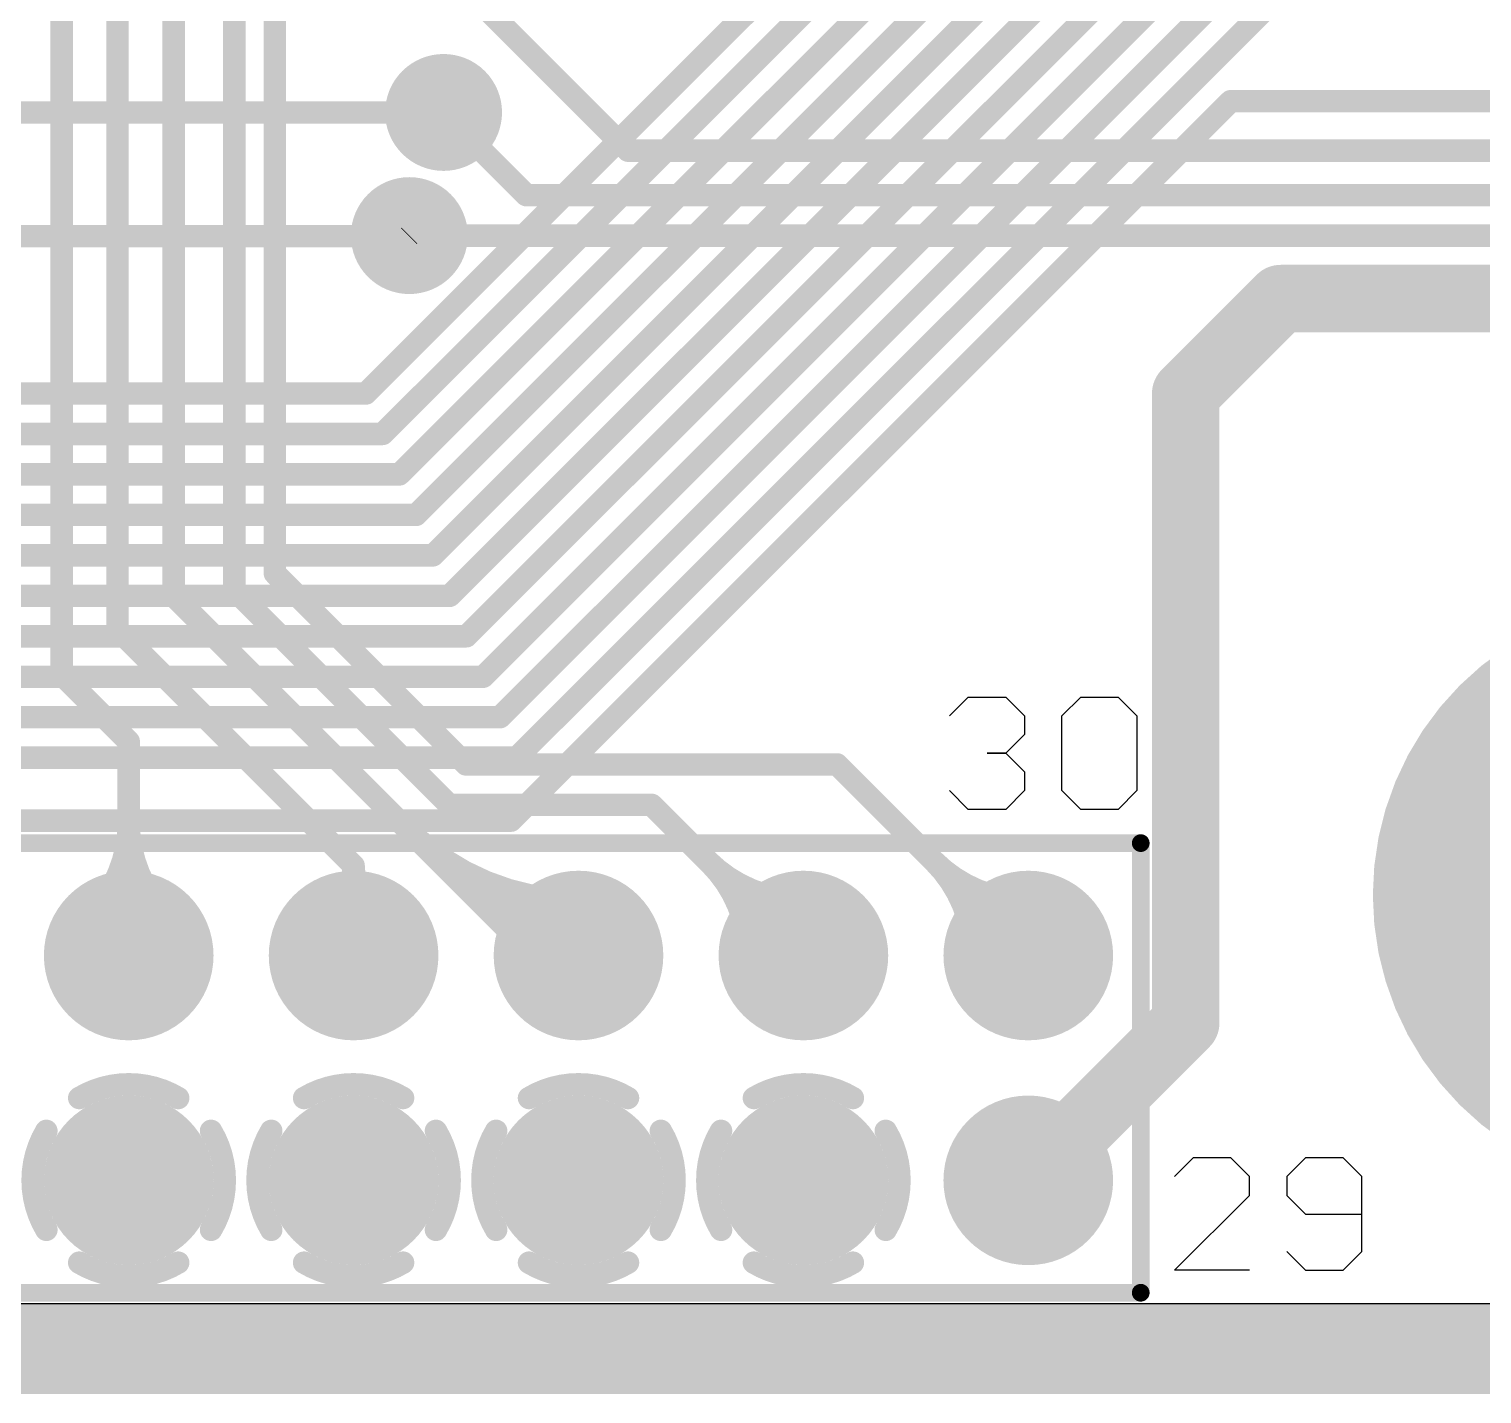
# Model space of a CAD drawing. Header units: millimetres. Extents: x 3.32 to 12.49, y 5.66 to 10.73.
# Drawn here: x 6.948 to 7.594, y 5.684 to 6.291 of the extents above; entities that cross this region are included whole.
import ezdxf

# ---------------------------------------------------------------- set-up
doc = ezdxf.new("R2010")
doc.units = ezdxf.units.MM
doc.header["$MEASUREMENT"] = 0
for name, color, linetype in [('BottomLayer', 5, 'Continuous'), ('BottomSolder', 6, 'Continuous'), ('InternalPlane1', 76, 'Continuous'), ('InternalPlane2', 16, 'Continuous'), ('KeepOutLayer', 6, 'Continuous'), ('MultiLayer', 9, 'Continuous'), ('PadHoleLayer', 156, 'Continuous'), ('TopLayer', 1, 'Continuous'), ('TopOverlay', 2, 'Continuous'), ('TopSolder', 216, 'Continuous'), ('ViaHoleLayer', 16, 'Continuous')]:
    doc.layers.add(name, color=color, linetype=linetype)

# ---------------------------------------------------------------- blocks, each defined once
blk = doc.blocks.new('LK_101')
at = {"layer": 'BottomLayer'}
for points, const_width in [([(-0.06398, 0, 1), (0.06398, 0, 1)], 0.12795), ([(-0.00984, 0.09843, 1), (0.00984, 0.09843, 1)], 0.01969), ([(-0.07874, 0.0689, 1), (-0.05906, 0.0689, 1)], 0.01969), ([(0.05906, 0.0689, 1), (0.07874, 0.0689, 1)], 0.01969), ([(-0.10827, 0, 1), (-0.08858, 0, 1)], 0.01969), ([(0.08858, 0, 1), (0.10827, 0, 1)], 0.01969), ([(-0.07874, -0.0689, 1), (-0.05906, -0.0689, 1)], 0.01969), ([(0.05906, -0.0689, 1), (0.07874, -0.0689, 1)], 0.01969), ([(-0.00984, -0.09843, 1), (0.00984, -0.09843, 1)], 0.01969)]:
    blk.add_lwpolyline(points, format="xyb", close=True, dxfattribs=dict(at, const_width=const_width))
at = {"layer": 'BottomSolder'}
for points, const_width in [([(-0.06598, 0, 1), (0.06598, 0, 1)], 0.13195), ([(-0.01184, 0.09843, 1), (0.01184, 0.09843, 1)], 0.02369), ([(-0.08074, 0.0689, 1), (-0.05706, 0.0689, 1)], 0.02369), ([(0.05706, 0.0689, 1), (0.08074, 0.0689, 1)], 0.02369), ([(-0.11027, 0, 1), (-0.08658, 0, 1)], 0.02369), ([(0.08658, 0, 1), (0.11027, 0, 1)], 0.02369), ([(-0.08074, -0.0689, 1), (-0.05706, -0.0689, 1)], 0.02369), ([(0.05706, -0.0689, 1), (0.08074, -0.0689, 1)], 0.02369), ([(-0.01184, -0.09843, 1), (0.01184, -0.09843, 1)], 0.02369)]:
    blk.add_lwpolyline(points, format="xyb", close=True, dxfattribs=dict(at, const_width=const_width))
at = {"layer": 'InternalPlane1'}
for points, const_width in [([(-0.01492, 0.09843, 1), (0.01492, 0.09843, 1)], 0.02984), ([(-0.08382, 0.0689, 1), (-0.05398, 0.0689, 1)], 0.02984), ([(0.05398, 0.0689, 1), (0.08382, 0.0689, 1)], 0.02984), ([(-0.04445, 0, 1), (0.04445, 0, 1)], 0.0889), ([(-0.11335, 0, 1), (-0.0835, 0, 1)], 0.02984), ([(0.0835, 0, 1), (0.11335, 0, 1)], 0.02984), ([(-0.08382, -0.0689, 1), (-0.05398, -0.0689, 1)], 0.02984), ([(0.05398, -0.0689, 1), (0.08382, -0.0689, 1)], 0.02984), ([(-0.01492, -0.09843, 1), (0.01492, -0.09843, 1)], 0.02984)]:
    blk.add_lwpolyline(points, format="xyb", close=True, dxfattribs=dict(at, const_width=const_width))
at = {"layer": 'InternalPlane2'}
for points, const_width in [([(-0.01492, 0.09843, 1), (0.01492, 0.09843, 1)], 0.02984), ([(-0.08382, 0.0689, 1), (-0.05398, 0.0689, 1)], 0.02984), ([(0.05398, 0.0689, 1), (0.08382, 0.0689, 1)], 0.02984), ([(-0.04445, 0, 1), (0.04445, 0, 1)], 0.0889), ([(-0.11335, 0, 1), (-0.0835, 0, 1)], 0.02984), ([(0.0835, 0, 1), (0.11335, 0, 1)], 0.02984), ([(-0.08382, -0.0689, 1), (-0.05398, -0.0689, 1)], 0.02984), ([(0.05398, -0.0689, 1), (0.08382, -0.0689, 1)], 0.02984), ([(-0.01492, -0.09843, 1), (0.01492, -0.09843, 1)], 0.02984)]:
    blk.add_lwpolyline(points, format="xyb", close=True, dxfattribs=dict(at, const_width=const_width))
at = {"layer": 'MultiLayer'}
for points, const_width in [([(-0.06398, 0, 1), (0.06398, 0, 1)], 0.12795), ([(-0.00984, 0.09843, 1), (0.00984, 0.09843, 1)], 0.01969), ([(-0.07874, 0.0689, 1), (-0.05906, 0.0689, 1)], 0.01969), ([(0.05906, 0.0689, 1), (0.07874, 0.0689, 1)], 0.01969), ([(-0.10827, 0, 1), (-0.08858, 0, 1)], 0.01969), ([(0.08858, 0, 1), (0.10827, 0, 1)], 0.01969), ([(-0.07874, -0.0689, 1), (-0.05906, -0.0689, 1)], 0.01969), ([(0.05906, -0.0689, 1), (0.07874, -0.0689, 1)], 0.01969), ([(-0.00984, -0.09843, 1), (0.00984, -0.09843, 1)], 0.01969)]:
    blk.add_lwpolyline(points, format="xyb", close=True, dxfattribs=dict(at, const_width=const_width))
at = {"layer": 'PadHoleLayer'}
for points, const_width in [([(-0.00492, 0.09843, 1), (0.00492, 0.09843, 1)], 0.00984), ([(-0.07382, 0.0689, 1), (-0.06398, 0.0689, 1)], 0.00984), ([(0.06398, 0.0689, 1), (0.07382, 0.0689, 1)], 0.00984), ([(-0.03445, 0, 1), (0.03445, 0, 1)], 0.0689), ([(-0.10335, 0, 1), (-0.0935, 0, 1)], 0.00984), ([(0.0935, 0, 1), (0.10335, 0, 1)], 0.00984), ([(-0.07382, -0.0689, 1), (-0.06398, -0.0689, 1)], 0.00984), ([(0.06398, -0.0689, 1), (0.07382, -0.0689, 1)], 0.00984), ([(-0.00492, -0.09843, 1), (0.00492, -0.09843, 1)], 0.00984)]:
    blk.add_lwpolyline(points, format="xyb", close=True, dxfattribs=dict(at, const_width=const_width))
at = {"layer": 'TopLayer'}
for points, const_width in [([(-0.06398, 0, 1), (0.06398, 0, 1)], 0.12795), ([(-0.00984, 0.09843, 1), (0.00984, 0.09843, 1)], 0.01969), ([(-0.07874, 0.0689, 1), (-0.05906, 0.0689, 1)], 0.01969), ([(0.05906, 0.0689, 1), (0.07874, 0.0689, 1)], 0.01969), ([(-0.10827, 0, 1), (-0.08858, 0, 1)], 0.01969), ([(0.08858, 0, 1), (0.10827, 0, 1)], 0.01969), ([(-0.07874, -0.0689, 1), (-0.05906, -0.0689, 1)], 0.01969), ([(0.05906, -0.0689, 1), (0.07874, -0.0689, 1)], 0.01969), ([(-0.00984, -0.09843, 1), (0.00984, -0.09843, 1)], 0.01969)]:
    blk.add_lwpolyline(points, format="xyb", close=True, dxfattribs=dict(at, const_width=const_width))
at = {"layer": 'TopSolder'}
for points, const_width in [([(-0.06598, 0, 1), (0.06598, 0, 1)], 0.13195), ([(-0.01184, 0.09843, 1), (0.01184, 0.09843, 1)], 0.02369), ([(-0.08074, 0.0689, 1), (-0.05706, 0.0689, 1)], 0.02369), ([(0.05706, 0.0689, 1), (0.08074, 0.0689, 1)], 0.02369), ([(-0.11027, 0, 1), (-0.08658, 0, 1)], 0.02369), ([(0.08658, 0, 1), (0.11027, 0, 1)], 0.02369), ([(-0.08074, -0.0689, 1), (-0.05706, -0.0689, 1)], 0.02369), ([(0.05706, -0.0689, 1), (0.08074, -0.0689, 1)], 0.02369), ([(-0.01184, -0.09843, 1), (0.01184, -0.09843, 1)], 0.02369)]:
    blk.add_lwpolyline(points, format="xyb", close=True, dxfattribs=dict(at, const_width=const_width))
blk = doc.blocks.new('HDR2X15_463')
at = {"layer": 'BottomLayer', "const_width": 0.02953}
for points in [[(0.98524, 0.1, 1), (1.01476, 0.1, 1)], [(1.08524, 0.1, 1), (1.11476, 0.1, 1)], [(1.18524, 0.1, 1), (1.21476, 0.1, 1)], [(1.28524, 0.1, 1), (1.31476, 0.1, 1)], [(1.38524, 0.1, 1), (1.41476, 0.1, 1)], [(0.98524, 0, 1), (1.01476, 0, 1)], [(1.08524, 0, 1), (1.11476, 0, 1)], [(1.18524, 0, 1), (1.21476, 0, 1)], [(1.28524, 0, 1), (1.31476, 0, 1)], [(1.38524, 0, 1), (1.41476, 0, 1)]]:
    blk.add_lwpolyline(points, format="xyb", close=True, dxfattribs=at)
at = {"layer": 'BottomSolder', "const_width": 0.03353}
for points in [[(0.98324, 0.1, 1), (1.01676, 0.1, 1)], [(1.08324, 0.1, 1), (1.11676, 0.1, 1)], [(1.18324, 0.1, 1), (1.21676, 0.1, 1)], [(1.28324, 0.1, 1), (1.31676, 0.1, 1)], [(1.38324, 0.1, 1), (1.41676, 0.1, 1)], [(0.98324, 0, 1), (1.01676, 0, 1)], [(1.08324, 0, 1), (1.11676, 0, 1)], [(1.18324, 0, 1), (1.21676, 0, 1)], [(1.28324, 0, 1), (1.31676, 0, 1)], [(1.38324, 0, 1), (1.41676, 0, 1)]]:
    blk.add_lwpolyline(points, format="xyb", close=True, dxfattribs=at)
at = {"layer": 'InternalPlane1'}
for points, const_width in [([(0.98114, 0.1, 1), (1.01886, 0.1, 1)], 0.03772), ([(1.08114, 0.1, 1), (1.11886, 0.1, 1)], 0.03772), ([(1.18114, 0.1, 1), (1.21886, 0.1, 1)], 0.03772), ([(1.28114, 0.1, 1), (1.31886, 0.1, 1)], 0.03772), ([(1.38114, 0.1, 1), (1.41886, 0.1, 1)], 0.03772), ([(1.1755, 0.03662, 1), (1.1805, 0.03662, 1)], 0.005), ([(1.2195, 0.03662, 1), (1.2245, 0.03662, 1)], 0.005), ([(1.2755, 0.03662, 1), (1.2805, 0.03662, 1)], 0.005), ([(1.3195, 0.03662, 1), (1.3245, 0.03662, 1)], 0.005), ([(0.98114, 0, 1), (1.01886, 0, 1)], 0.03772), ([(1.08114, 0, 1), (1.11886, 0, 1)], 0.03772), ([(1.38114, 0, 1), (1.41886, 0, 1)], 0.03772), ([(1.16088, 0.022, 1), (1.16588, 0.022, 1)], 0.005), ([(1.23412, 0.022, 1), (1.23912, 0.022, 1)], 0.005), ([(1.26088, 0.022, 1), (1.26588, 0.022, 1)], 0.005), ([(1.33412, 0.022, 1), (1.33912, 0.022, 1)], 0.005), ([(1.16088, -0.022, 1), (1.16588, -0.022, 1)], 0.005), ([(1.23412, -0.022, 1), (1.23912, -0.022, 1)], 0.005), ([(1.26088, -0.022, 1), (1.26588, -0.022, 1)], 0.005), ([(1.33412, -0.022, 1), (1.33912, -0.022, 1)], 0.005), ([(1.1755, -0.03662, 1), (1.1805, -0.03662, 1)], 0.005), ([(1.2195, -0.03662, 1), (1.2245, -0.03662, 1)], 0.005), ([(1.2755, -0.03662, 1), (1.2805, -0.03662, 1)], 0.005), ([(1.3195, -0.03662, 1), (1.3245, -0.03662, 1)], 0.005)]:
    blk.add_lwpolyline(points, format="xyb", close=True, dxfattribs=dict(at, const_width=const_width))
at = {"layer": 'InternalPlane1', "const_width": 0.01}
for points in [[(1.178, 0.03662, -0.277325), (1.222, 0.03662)], [(1.278, 0.03662, -0.277325), (1.322, 0.03662)], [(1.16338, -0.022, -0.277325), (1.16338, 0.022)], [(1.23662, 0.022, -0.277325), (1.23662, -0.022)], [(1.26338, -0.022, -0.277325), (1.26338, 0.022)], [(1.33662, 0.022, -0.277325), (1.33662, -0.022)], [(1.222, -0.03662, -0.277325), (1.178, -0.03662)], [(1.322, -0.03662, -0.277325), (1.278, -0.03662)]]:
    blk.add_lwpolyline(points, format="xyb", dxfattribs=at)
at = {"layer": 'InternalPlane2'}
for points, const_width in [([(0.98114, 0.1, 1), (1.01886, 0.1, 1)], 0.03772), ([(1.08114, 0.1, 1), (1.11886, 0.1, 1)], 0.03772), ([(1.18114, 0.1, 1), (1.21886, 0.1, 1)], 0.03772), ([(1.28114, 0.1, 1), (1.31886, 0.1, 1)], 0.03772), ([(1.38114, 0.1, 1), (1.41886, 0.1, 1)], 0.03772), ([(0.9755, 0.03662, 1), (0.9805, 0.03662, 1)], 0.005), ([(1.0195, 0.03662, 1), (1.0245, 0.03662, 1)], 0.005), ([(1.0755, 0.03662, 1), (1.0805, 0.03662, 1)], 0.005), ([(1.1195, 0.03662, 1), (1.1245, 0.03662, 1)], 0.005), ([(1.18114, 0, 1), (1.21886, 0, 1)], 0.03772), ([(1.28114, 0, 1), (1.31886, 0, 1)], 0.03772), ([(1.38114, 0, 1), (1.41886, 0, 1)], 0.03772), ([(0.96088, 0.022, 1), (0.96588, 0.022, 1)], 0.005), ([(1.03412, 0.022, 1), (1.03912, 0.022, 1)], 0.005), ([(1.06088, 0.022, 1), (1.06588, 0.022, 1)], 0.005), ([(1.13412, 0.022, 1), (1.13912, 0.022, 1)], 0.005), ([(0.96088, -0.022, 1), (0.96588, -0.022, 1)], 0.005), ([(1.03412, -0.022, 1), (1.03912, -0.022, 1)], 0.005), ([(1.06088, -0.022, 1), (1.06588, -0.022, 1)], 0.005), ([(1.13412, -0.022, 1), (1.13912, -0.022, 1)], 0.005), ([(0.9755, -0.03662, 1), (0.9805, -0.03662, 1)], 0.005), ([(1.0195, -0.03662, 1), (1.0245, -0.03662, 1)], 0.005), ([(1.0755, -0.03662, 1), (1.0805, -0.03662, 1)], 0.005), ([(1.1195, -0.03662, 1), (1.1245, -0.03662, 1)], 0.005)]:
    blk.add_lwpolyline(points, format="xyb", close=True, dxfattribs=dict(at, const_width=const_width))
at = {"layer": 'InternalPlane2', "const_width": 0.01}
for points in [[(0.978, 0.03662, -0.277325), (1.022, 0.03662)], [(1.078, 0.03662, -0.277325), (1.122, 0.03662)], [(0.96338, -0.022, -0.277325), (0.96338, 0.022)], [(1.03662, 0.022, -0.277325), (1.03662, -0.022)], [(1.06338, -0.022, -0.277325), (1.06338, 0.022)], [(1.13662, 0.022, -0.277325), (1.13662, -0.022)], [(1.022, -0.03662, -0.277325), (0.978, -0.03662)], [(1.122, -0.03662, -0.277325), (1.078, -0.03662)]]:
    blk.add_lwpolyline(points, format="xyb", dxfattribs=at)
at = {"layer": 'MultiLayer', "const_width": 0.02953}
for points in [[(0.98524, 0.1, 1), (1.01476, 0.1, 1)], [(1.08524, 0.1, 1), (1.11476, 0.1, 1)], [(1.18524, 0.1, 1), (1.21476, 0.1, 1)], [(1.28524, 0.1, 1), (1.31476, 0.1, 1)], [(1.38524, 0.1, 1), (1.41476, 0.1, 1)], [(0.98524, 0, 1), (1.01476, 0, 1)], [(1.08524, 0, 1), (1.11476, 0, 1)], [(1.18524, 0, 1), (1.21476, 0, 1)], [(1.28524, 0, 1), (1.31476, 0, 1)], [(1.38524, 0, 1), (1.41476, 0, 1)]]:
    blk.add_lwpolyline(points, format="xyb", close=True, dxfattribs=at)
at = {"layer": 'PadHoleLayer', "const_width": 0.01772}
for points in [[(0.99114, 0.1, 1), (1.00886, 0.1, 1)], [(1.09114, 0.1, 1), (1.10886, 0.1, 1)], [(1.19114, 0.1, 1), (1.20886, 0.1, 1)], [(1.29114, 0.1, 1), (1.30886, 0.1, 1)], [(1.39114, 0.1, 1), (1.40886, 0.1, 1)], [(0.99114, 0, 1), (1.00886, 0, 1)], [(1.09114, 0, 1), (1.10886, 0, 1)], [(1.19114, 0, 1), (1.20886, 0, 1)], [(1.29114, 0, 1), (1.30886, 0, 1)], [(1.39114, 0, 1), (1.40886, 0, 1)]]:
    blk.add_lwpolyline(points, format="xyb", close=True, dxfattribs=at)
at = {"layer": 'TopLayer', "const_width": 0.02953}
for points in [[(0.98524, 0.1, 1), (1.01476, 0.1, 1)], [(1.08524, 0.1, 1), (1.11476, 0.1, 1)], [(1.18524, 0.1, 1), (1.21476, 0.1, 1)], [(1.28524, 0.1, 1), (1.31476, 0.1, 1)], [(1.38524, 0.1, 1), (1.41476, 0.1, 1)], [(0.98524, 0, 1), (1.01476, 0, 1)], [(1.08524, 0, 1), (1.11476, 0, 1)], [(1.18524, 0, 1), (1.21476, 0, 1)], [(1.28524, 0, 1), (1.31476, 0, 1)], [(1.38524, 0, 1), (1.41476, 0, 1)]]:
    blk.add_lwpolyline(points, format="xyb", close=True, dxfattribs=at)
at = {"layer": 'TopOverlay'}
for p, q in [((1.365, 0.20665), (1.37333, 0.21498)), ((1.37333, 0.21498), (1.38999, 0.21498)), ((1.38999, 0.21498), (1.39832, 0.20665)), ((1.41498, 0.20665), (1.42331, 0.21498)), ((1.42331, 0.21498), (1.43998, 0.21498)), ((1.43998, 0.21498), (1.44831, 0.20665)), ((1.39832, 0.20665), (1.39832, 0.19832)), ((1.41498, 0.17333), (1.41498, 0.20665)), ((1.44831, 0.20665), (1.44831, 0.17333)), ((1.39832, 0.19832), (1.38999, 0.18999)), ((1.38999, 0.18999), (1.38166, 0.18999)), ((1.38166, 0.18999), (1.38999, 0.18999)), ((1.38999, 0.18999), (1.39832, 0.18166)), ((1.39832, 0.18166), (1.39832, 0.17333)), ((1.37333, 0.165), (1.365, 0.17333)), ((1.39832, 0.17333), (1.38999, 0.165)), ((1.42331, 0.165), (1.41498, 0.17333)), ((1.44831, 0.17333), (1.43998, 0.165)), ((1.38999, 0.165), (1.37333, 0.165)), ((1.43998, 0.165), (1.42331, 0.165)), ((1.47333, 0.00998), (1.465, 0.00165)), ((1.48999, 0.00998), (1.47333, 0.00998)), ((1.49832, 0.00165), (1.48999, 0.00998)), ((1.52331, 0.00998), (1.51498, 0.00165)), ((1.53998, 0.00998), (1.52331, 0.00998)), ((1.54831, 0.00165), (1.53998, 0.00998)), ((1.49832, -0.00668), (1.49832, 0.00165)), ((1.51498, 0.00165), (1.51498, -0.00668)), ((1.54831, -0.03167), (1.54831, 0.00165)), ((1.465, -0.04), (1.49832, -0.00668)), ((1.51498, -0.00668), (1.52331, -0.01501)), ((1.52331, -0.01501), (1.54831, -0.01501)), ((1.51498, -0.03167), (1.52331, -0.04)), ((1.53998, -0.04), (1.54831, -0.03167)), ((1.49832, -0.04), (1.465, -0.04)), ((1.52331, -0.04), (1.53998, -0.04))]:
    blk.add_line(p, q, dxfattribs=at)
at = {"layer": 'TopOverlay', "const_width": 0.00787}
for points in [[(-0.05, 0.15), (1.45, 0.15)], [(1.45, -0.05), (1.45, 0.15)], [(-0.05, -0.05), (1.45, -0.05)]]:
    blk.add_lwpolyline(points, dxfattribs=at)
at = {"layer": 'TopOverlay', "const_width": 0.00394}
for points in [[(1.44803, 0.15, 1), (1.45197, 0.15, 1)], [(1.44803, 0.15, 1), (1.45197, 0.15, 1)], [(1.44803, -0.05, 1), (1.45197, -0.05, 1)], [(1.44803, -0.05, 1), (1.45197, -0.05, 1)]]:
    blk.add_lwpolyline(points, format="xyb", close=True, dxfattribs=at)
at = {"layer": 'TopSolder', "const_width": 0.03353}
for points in [[(0.98324, 0.1, 1), (1.01676, 0.1, 1)], [(1.08324, 0.1, 1), (1.11676, 0.1, 1)], [(1.18324, 0.1, 1), (1.21676, 0.1, 1)], [(1.28324, 0.1, 1), (1.31676, 0.1, 1)], [(1.38324, 0.1, 1), (1.41676, 0.1, 1)], [(0.98324, 0, 1), (1.01676, 0, 1)], [(1.08324, 0, 1), (1.11676, 0, 1)], [(1.18324, 0, 1), (1.21676, 0, 1)], [(1.28324, 0, 1), (1.31676, 0, 1)], [(1.38324, 0, 1), (1.41676, 0, 1)]]:
    blk.add_lwpolyline(points, format="xyb", close=True, dxfattribs=at)

msp = doc.modelspace()

# ---------------------------------------------------------------- linework, layer by layer
at = {"layer": 'BottomLayer'}
for points, const_width in [([(7.05701, 6.04866), (7.05701, 6.63503)], 0.01), ([(7.01201, 6.03866), (7.01201, 6.62912)], 0.01), ([(7.03901, 6.04121), (7.03901, 6.62757)], 0.01), ([(6.96219, 6.00366), (6.96219, 6.50366)], 0.01), ([(6.98701, 6.02366), (6.98701, 6.49866)], 0.01), ([(7.07501, 6.37566), (7.21401, 6.23666)], 0.01), ([(7.13201, 6.25366), (7.16879, 6.21688)], 0.01), ([(7.21401, 6.23666), (7.95901, 6.23666)], 0.01), ([(7.16879, 6.21688), (7.93879, 6.21688)], 0.01), ([(7.11679, 6.19888), (7.89179, 6.19888)], 0.01), ([(7.46201, 6.12866), (7.50423, 6.17088)], 0.03), ([(7.50423, 6.17088), (7.85701, 6.17088)], 0.03), ([(7.46201, 5.84866), (7.46201, 6.12866)], 0.03), ([(7.05701, 6.04866), (7.14201, 5.96366)], 0.01), ([(7.01201, 6.03866), (7.17201, 5.87866)], 0.01), ([(7.03901, 6.04121), (7.13455, 5.94566)], 0.01), ([(6.98701, 6.02366), (7.09201, 5.91866)], 0.01), ([(6.96219, 6.00366), (6.99201, 5.97384)], 0.01), ([(6.99201, 5.87866), (6.99201, 5.97384)], 0.01), ([(7.14201, 5.96366), (7.30701, 5.96366)], 0.01), ([(7.30701, 5.96366), (7.39201, 5.87866)], 0.01), ([(7.13455, 5.94566), (7.22455, 5.94566)], 0.01), ([(7.22455, 5.94566), (7.29155, 5.87866)], 0.01), ([(7.09201, 5.87866), (7.09201, 5.91866)], 0.01), ([(7.17201, 5.87866), (7.19201, 5.87866)], 0.01), ([(7.29155, 5.87866), (7.29201, 5.87866)], 0.01), ([(7.39201, 5.77866), (7.46201, 5.84866)], 0.03)]:
    msp.add_lwpolyline(points, dxfattribs=dict(at, const_width=const_width))
for points, const_width in [([(7.12601, 6.25366, 1), (7.13801, 6.25366, 1)], 0.012), ([(7.12951, 6.25366, 1), (7.13451, 6.25366, 1)], 0.005), ([(7.13651, 6.25366, 1), (7.14151, 6.25366, 1)], 0.005), ([(7.12951, 6.24666, 1), (7.13451, 6.24666, 1)], 0.005), ([(7.14146, 6.24171, 1), (7.14646, 6.24171, 1)], 0.005), ([(7.14146, 6.24171, 1), (7.14646, 6.24171, 1)], 0.005), ([(7.21151, 6.23666, 1), (7.21651, 6.23666, 1)], 0.005), ([(7.21151, 6.23666, 1), (7.21651, 6.23666, 1)], 0.005), ([(7.16629, 6.21688, 1), (7.17129, 6.21688, 1)], 0.005), ([(7.16629, 6.21688, 1), (7.17129, 6.21688, 1)], 0.005), ([(7.11079, 6.19888, 1), (7.12279, 6.19888, 1)], 0.012), ([(7.11924, 6.20383, 1), (7.12424, 6.20383, 1)], 0.005), ([(7.11429, 6.19888, 1), (7.11929, 6.19888, 1)], 0.005), ([(7.13119, 6.19888, 1), (7.13619, 6.19888, 1)], 0.005), ([(7.13119, 6.19888, 1), (7.13619, 6.19888, 1)], 0.005), ([(7.11924, 6.19393, 1), (7.12424, 6.19393, 1)], 0.005), ([(7.49673, 6.17088, 1), (7.51173, 6.17088, 1)], 0.015), ([(7.49673, 6.17088, 1), (7.51173, 6.17088, 1)], 0.015), ([(7.45451, 6.12866, 1), (7.46951, 6.12866, 1)], 0.015), ([(7.45451, 6.12866, 1), (7.46951, 6.12866, 1)], 0.015), ([(7.05451, 6.04866, 1), (7.05951, 6.04866, 1)], 0.005), ([(7.05451, 6.04866, 1), (7.05951, 6.04866, 1)], 0.005), ([(7.00951, 6.03866, 1), (7.01451, 6.03866, 1)], 0.005), ([(7.00951, 6.03866, 1), (7.01451, 6.03866, 1)], 0.005), ([(7.03651, 6.04121, 1), (7.04151, 6.04121, 1)], 0.005), ([(7.03651, 6.04121, 1), (7.04151, 6.04121, 1)], 0.005), ([(6.98451, 6.02366, 1), (6.98951, 6.02366, 1)], 0.005), ([(6.98451, 6.02366, 1), (6.98951, 6.02366, 1)], 0.005), ([(6.95969, 6.00366, 1), (6.96469, 6.00366, 1)], 0.005), ([(6.95969, 6.00366, 1), (6.96469, 6.00366, 1)], 0.005), ([(6.98951, 5.97384, 1), (6.99451, 5.97384, 1)], 0.005), ([(6.98951, 5.97384, 1), (6.99451, 5.97384, 1)], 0.005), ([(7.13951, 5.96366, 1), (7.14451, 5.96366, 1)], 0.005), ([(7.13951, 5.96366, 1), (7.14451, 5.96366, 1)], 0.005), ([(7.30451, 5.96366, 1), (7.30951, 5.96366, 1)], 0.005), ([(7.30451, 5.96366, 1), (7.30951, 5.96366, 1)], 0.005), ([(7.13205, 5.94566, 1), (7.13705, 5.94566, 1)], 0.005), ([(7.13205, 5.94566, 1), (7.13705, 5.94566, 1)], 0.005), ([(7.22205, 5.94566, 1), (7.22705, 5.94566, 1)], 0.005), ([(7.22205, 5.94566, 1), (7.22705, 5.94566, 1)], 0.005), ([(6.98951, 5.93788, 1), (6.99451, 5.93788, 1)], 0.005), ([(6.98951, 5.93788, 1), (6.99451, 5.93788, 1)], 0.005), ([(7.11349, 5.93467, 1), (7.11849, 5.93467, 1)], 0.005), ([(7.24686, 5.92085, 1), (7.25186, 5.92085, 1)], 0.005), ([(7.24796, 5.91975, 1), (7.25296, 5.91975, 1)], 0.005), ([(7.34764, 5.92053, 1), (7.35264, 5.92053, 1)], 0.005), ([(7.34764, 5.92053, 1), (7.35264, 5.92053, 1)], 0.005), ([(6.98951, 5.91373, 1), (6.99451, 5.91373, 1)], 0.005), ([(6.98951, 5.91373, 1), (6.99451, 5.91373, 1)], 0.005), ([(7.08951, 5.91866, 1), (7.09451, 5.91866, 1)], 0.005), ([(7.08951, 5.91866, 1), (7.09451, 5.91866, 1)], 0.005), ([(7.08951, 5.91866, 1), (7.09451, 5.91866, 1)], 0.005), ([(7.08951, 5.91866, 1), (7.09451, 5.91866, 1)], 0.005), ([(7.13057, 5.9176, 1), (7.13557, 5.9176, 1)], 0.005), ([(7.07839, 5.90052, 1), (7.08339, 5.90052, 1)], 0.005), ([(7.10063, 5.90052, 1), (7.10563, 5.90052, 1)], 0.005), ([(7.14764, 5.90053, 1), (7.15264, 5.90053, 1)], 0.005), ([(7.18951, 5.90319, 1), (7.19451, 5.90319, 1)], 0.005), ([(7.26393, 5.90378, 1), (7.26893, 5.90378, 1)], 0.005), ([(7.26503, 5.90268, 1), (7.27003, 5.90268, 1)], 0.005), ([(7.28951, 5.90319, 1), (7.29451, 5.90319, 1)], 0.005), ([(7.36471, 5.90346, 1), (7.36971, 5.90346, 1)], 0.005), ([(7.36471, 5.90346, 1), (7.36971, 5.90346, 1)], 0.005), ([(7.38951, 5.90319, 1), (7.39451, 5.90319, 1)], 0.005), ([(6.97216, 5.896, 1), (6.97716, 5.896, 1)], 0.005), ([(7.00685, 5.896, 1), (7.01185, 5.896, 1)], 0.005), ([(6.97924, 5.88893, 1), (6.98424, 5.88893, 1)], 0.005), ([(6.99978, 5.88893, 1), (7.00478, 5.88893, 1)], 0.005), ([(7.18951, 5.89319, 1), (7.19451, 5.89319, 1)], 0.005), ([(7.28951, 5.89319, 1), (7.29451, 5.89319, 1)], 0.005), ([(7.38951, 5.89319, 1), (7.39451, 5.89319, 1)], 0.005), ([(7.18951, 5.88319, 1), (7.19451, 5.88319, 1)], 0.005), ([(6.98951, 5.87866, 1), (6.99451, 5.87866, 1)], 0.005), ([(7.08951, 5.87866, 1), (7.09451, 5.87866, 1)], 0.005), ([(7.16951, 5.87866, 1), (7.17451, 5.87866, 1)], 0.005), ([(7.16951, 5.87866, 1), (7.17451, 5.87866, 1)], 0.005), ([(7.18951, 5.87866, 1), (7.19451, 5.87866, 1)], 0.005), ([(7.26498, 5.87866, 1), (7.26998, 5.87866, 1)], 0.005), ([(7.27498, 5.87866, 1), (7.27998, 5.87866, 1)], 0.005), ([(7.28905, 5.87866, 1), (7.29405, 5.87866, 1)], 0.005), ([(7.28905, 5.87866, 1), (7.29405, 5.87866, 1)], 0.005), ([(7.28951, 5.87866, 1), (7.29451, 5.87866, 1)], 0.005), ([(7.36498, 5.87866, 1), (7.36998, 5.87866, 1)], 0.005), ([(7.37498, 5.87866, 1), (7.37998, 5.87866, 1)], 0.005), ([(7.38951, 5.87866, 1), (7.39451, 5.87866, 1)], 0.005), ([(7.45451, 5.84866, 1), (7.46951, 5.84866, 1)], 0.015), ([(7.45451, 5.84866, 1), (7.46951, 5.84866, 1)], 0.015), ([(7.40931, 5.80346, 1), (7.42431, 5.80346, 1)], 0.015), ([(7.40931, 5.80346, 1), (7.42431, 5.80346, 1)], 0.015), ([(7.38451, 5.79319, 1), (7.39951, 5.79319, 1)], 0.015), ([(7.38451, 5.77866, 1), (7.39951, 5.77866, 1)], 0.015), ([(7.39904, 5.77866, 1), (7.41404, 5.77866, 1)], 0.015)]:
    msp.add_lwpolyline(points, format="xyb", close=True, dxfattribs=dict(at, const_width=const_width))
for points, const_width in [([(7.14396, 6.24171, -0.198912), (7.13901, 6.25366)], 0.01), ([(7.13201, 6.24666, -0.198912), (7.14396, 6.24171)], 0.01), ([(7.13369, 6.19888, -0.198912), (7.12174, 6.20383)], 0.01), ([(7.12174, 6.19393, -0.198912), (7.13369, 6.19888)], 0.01), ([(6.99201, 5.93788, -0.198912), (6.97466, 5.896)], 0.01), ([(7.00935, 5.896, -0.198912), (6.99201, 5.93788)], 0.01), ([(7.19201, 5.90319, -0.198912), (7.11599, 5.93467)], 0.01), ([(7.29201, 5.90319, -0.198912), (7.24936, 5.92085)], 0.01), ([(7.25046, 5.91975, -0.198912), (7.26748, 5.87866)], 0.01), ([(7.39201, 5.90319, -0.198912), (7.35014, 5.92053)], 0.01), ([(7.35014, 5.92053, -0.198912), (7.36748, 5.87866)], 0.01), ([(6.99201, 5.91373, -0.198912), (6.98174, 5.88893)], 0.01), ([(7.00228, 5.88893, -0.198912), (6.99201, 5.91373)], 0.01), ([(7.09201, 5.91866, -0.282189), (7.08089, 5.90052)], 0.01), ([(7.10313, 5.90052, -0.282189), (7.09201, 5.91866)], 0.01), ([(7.19201, 5.89319, -0.198912), (7.13307, 5.9176)], 0.01), ([(7.19201, 5.88319, -0.198912), (7.15014, 5.90053)], 0.01), ([(7.29201, 5.89319, -0.198912), (7.26643, 5.90378)], 0.01), ([(7.26753, 5.90268, -0.198912), (7.27748, 5.87866)], 0.01), ([(7.39201, 5.89319, -0.198912), (7.36721, 5.90346)], 0.01), ([(7.36721, 5.90346, -0.198912), (7.37748, 5.87866)], 0.01), ([(7.41681, 5.80346, -0.198912), (7.39201, 5.79319)], 0.03), ([(7.40654, 5.77866, -0.198912), (7.41681, 5.80346)], 0.03)]:
    msp.add_lwpolyline(points, format="xyb", dxfattribs=dict(at, const_width=const_width))
at = {"layer": 'InternalPlane1'}
msp.add_line((9.46693, 5.72374), (4.66701, 5.72374), dxfattribs=at)
at = {"layer": 'InternalPlane1', "const_width": 0.026}
for points in [[(7.11901, 6.25366, 1), (7.14501, 6.25366, 1)], [(7.10379, 6.19888, 1), (7.12979, 6.19888, 1)]]:
    msp.add_lwpolyline(points, format="xyb", close=True, dxfattribs=at)
at = {"layer": 'InternalPlane1', "const_width": 0.04}
msp.add_lwpolyline([(3.98701, 5.70365), (12.16535, 5.70365)], dxfattribs=at)
at = {"layer": 'InternalPlane2'}
msp.add_line((9.46693, 5.72374), (4.66701, 5.72374), dxfattribs=at)
at = {"layer": 'InternalPlane2', "const_width": 0.026}
for points in [[(7.11901, 6.25366, 1), (7.14501, 6.25366, 1)], [(7.10379, 6.19888, 1), (7.12979, 6.19888, 1)]]:
    msp.add_lwpolyline(points, format="xyb", close=True, dxfattribs=at)
at = {"layer": 'InternalPlane2', "const_width": 0.04}
msp.add_lwpolyline([(3.98701, 5.70365), (12.16535, 5.70365)], dxfattribs=at)
at = {"layer": 'KeepOutLayer', "const_width": 0.01}
msp.add_lwpolyline([(3.98701, 5.70866), (12.16535, 5.70866)], dxfattribs=at)
at = {"layer": 'MultiLayer', "const_width": 0.012}
for points in [[(7.12601, 6.25366, 1), (7.13801, 6.25366, 1)], [(7.11079, 6.19888, 1), (7.12279, 6.19888, 1)]]:
    msp.add_lwpolyline(points, format="xyb", close=True, dxfattribs=at)
at = {"layer": 'TopLayer', "const_width": 0.01}
for points in [[(7.11236, 6.09266), (7.37701, 6.35731)], [(7.11982, 6.07466), (7.40201, 6.35685)], [(7.12727, 6.05666), (7.42701, 6.3564)], [(7.13473, 6.03866), (7.45201, 6.35594)], [(7.14218, 6.02066), (7.47001, 6.34848)], [(7.14964, 6.00266), (7.48801, 6.34103)], [(7.1571, 5.98466), (7.50601, 6.33357)], [(7.16455, 5.96666), (7.52401, 6.32612)], [(7.10491, 6.11066), (7.30201, 6.30776)], [(7.09745, 6.12866), (7.26701, 6.29822)], [(7.16201, 5.93866), (7.48201, 6.25866)], [(7.48201, 6.25866), (7.92201, 6.25866)], [(6.90201, 6.25366), (7.13201, 6.25366)], [(6.75701, 6.19866), (7.11657, 6.19866)], [(7.11657, 6.19866), (7.11679, 6.19888)], [(6.70282, 6.12866), (7.09745, 6.12866)], [(6.69536, 6.11066), (7.10491, 6.11066)], [(6.64265, 6.09266), (7.11236, 6.09266)], [(6.6352, 6.07466), (7.11982, 6.07466)], [(6.62774, 6.05666), (7.12727, 6.05666)], [(6.62029, 6.03866), (7.13473, 6.03866)], [(6.61283, 6.02066), (7.14218, 6.02066)], [(6.60537, 6.00266), (7.14964, 6.00266)], [(6.59792, 5.98466), (7.1571, 5.98466)], [(6.59046, 5.96666), (7.16455, 5.96666)], [(6.75201, 5.93866), (7.16201, 5.93866)]]:
    msp.add_lwpolyline(points, dxfattribs=at)
for points in [[(7.12706, 6.25861, -0.198912), (7.11511, 6.25366)], [(7.11511, 6.25366, -0.198912), (7.12706, 6.24871)], [(7.11184, 6.20383, -0.198912), (7.09937, 6.19866)], [(7.10042, 6.19866, -0.198912), (7.11184, 6.19393)]]:
    msp.add_lwpolyline(points, format="xyb", dxfattribs=at)
at = {"layer": 'TopLayer'}
for points, const_width in [([(7.12601, 6.25366, 1), (7.13801, 6.25366, 1)], 0.012), ([(7.12456, 6.25861, 1), (7.12956, 6.25861, 1)], 0.005), ([(7.47951, 6.25866, 1), (7.48451, 6.25866, 1)], 0.005), ([(7.47951, 6.25866, 1), (7.48451, 6.25866, 1)], 0.005), ([(7.11261, 6.25366, 1), (7.11761, 6.25366, 1)], 0.005), ([(7.11261, 6.25366, 1), (7.11761, 6.25366, 1)], 0.005), ([(7.12456, 6.24871, 1), (7.12956, 6.24871, 1)], 0.005), ([(7.12951, 6.25366, 1), (7.13451, 6.25366, 1)], 0.005), ([(7.11079, 6.19888, 1), (7.12279, 6.19888, 1)], 0.012), ([(7.10934, 6.20383, 1), (7.11434, 6.20383, 1)], 0.005), ([(7.09687, 6.19866, 1), (7.10187, 6.19866, 1)], 0.005), ([(7.09792, 6.19866, 1), (7.10292, 6.19866, 1)], 0.005), ([(7.11407, 6.19866, 1), (7.11907, 6.19866, 1)], 0.005), ([(7.11407, 6.19866, 1), (7.11907, 6.19866, 1)], 0.005), ([(7.11429, 6.19888, 1), (7.11929, 6.19888, 1)], 0.005), ([(7.10934, 6.19393, 1), (7.11434, 6.19393, 1)], 0.005), ([(7.09495, 6.12866, 1), (7.09995, 6.12866, 1)], 0.005), ([(7.09495, 6.12866, 1), (7.09995, 6.12866, 1)], 0.005), ([(7.10241, 6.11066, 1), (7.10741, 6.11066, 1)], 0.005), ([(7.10241, 6.11066, 1), (7.10741, 6.11066, 1)], 0.005), ([(7.10986, 6.09266, 1), (7.11486, 6.09266, 1)], 0.005), ([(7.10986, 6.09266, 1), (7.11486, 6.09266, 1)], 0.005), ([(7.11732, 6.07466, 1), (7.12232, 6.07466, 1)], 0.005), ([(7.11732, 6.07466, 1), (7.12232, 6.07466, 1)], 0.005), ([(7.12477, 6.05666, 1), (7.12977, 6.05666, 1)], 0.005), ([(7.12477, 6.05666, 1), (7.12977, 6.05666, 1)], 0.005), ([(7.13223, 6.03866, 1), (7.13723, 6.03866, 1)], 0.005), ([(7.13223, 6.03866, 1), (7.13723, 6.03866, 1)], 0.005), ([(7.13968, 6.02066, 1), (7.14468, 6.02066, 1)], 0.005), ([(7.13968, 6.02066, 1), (7.14468, 6.02066, 1)], 0.005), ([(7.14714, 6.00266, 1), (7.15214, 6.00266, 1)], 0.005), ([(7.14714, 6.00266, 1), (7.15214, 6.00266, 1)], 0.005), ([(7.1546, 5.98466, 1), (7.1596, 5.98466, 1)], 0.005), ([(7.1546, 5.98466, 1), (7.1596, 5.98466, 1)], 0.005), ([(7.16205, 5.96666, 1), (7.16705, 5.96666, 1)], 0.005), ([(7.16205, 5.96666, 1), (7.16705, 5.96666, 1)], 0.005), ([(7.15951, 5.93866, 1), (7.16451, 5.93866, 1)], 0.005), ([(7.15951, 5.93866, 1), (7.16451, 5.93866, 1)], 0.005)]:
    msp.add_lwpolyline(points, format="xyb", close=True, dxfattribs=dict(at, const_width=const_width))
at = {"layer": 'ViaHoleLayer', "const_width": 0.006}
for points in [[(7.12901, 6.25366, 1), (7.13501, 6.25366, 1)], [(7.11379, 6.19888, 1), (7.11979, 6.19888, 1)]]:
    msp.add_lwpolyline(points, format="xyb", close=True, dxfattribs=at)

# ---------------------------------------------------------------- block references
msp.add_blockref('LK_101', (7.67717, 5.90551))
at = {"rotation": 360}
msp.add_blockref('HDR2X15_463', (5.99201, 5.77866), dxfattribs=at)

doc.saveas('drawing.dxf')
